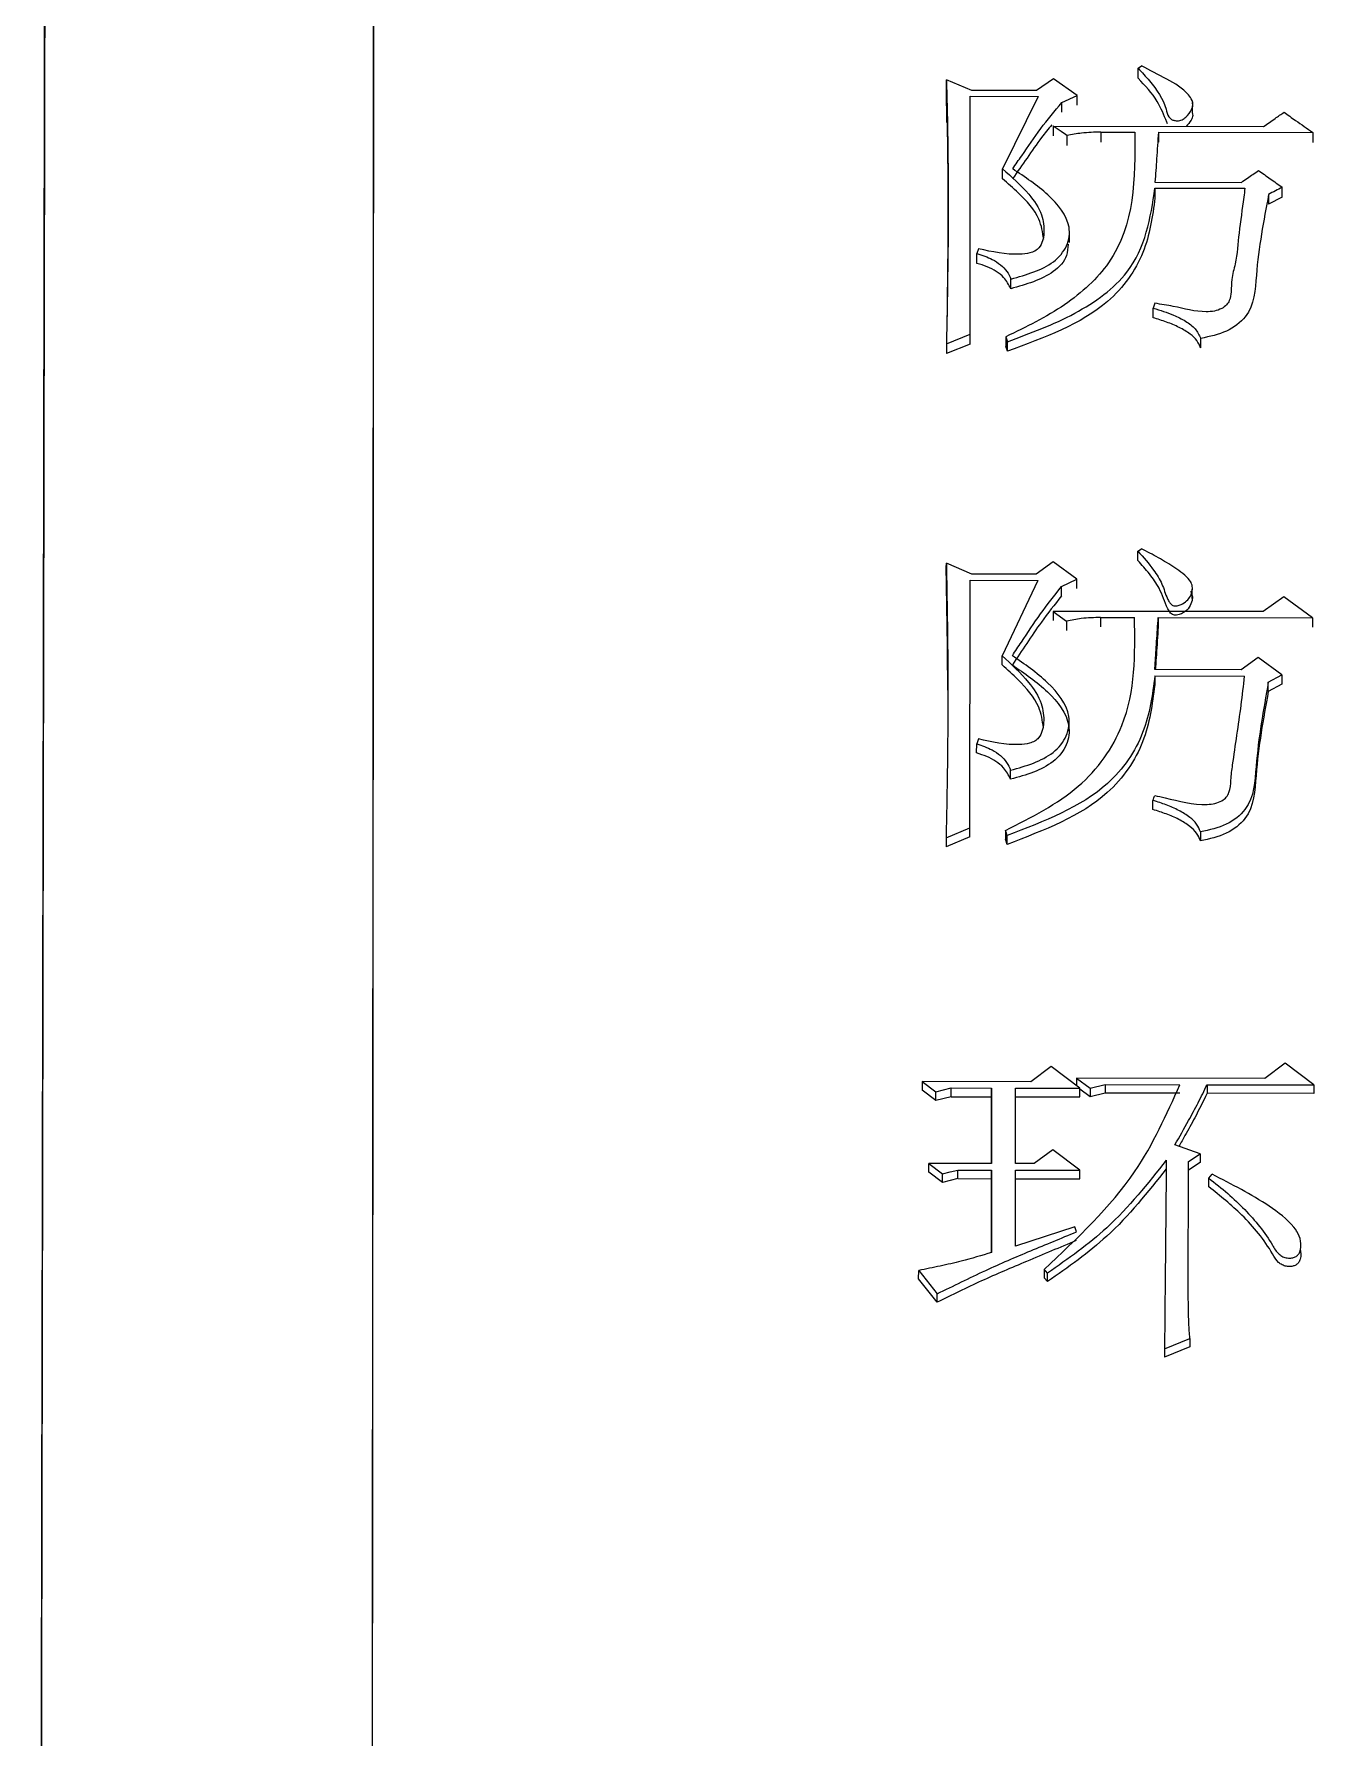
# Model space of a CAD drawing. Header units: millimetres. Extents: x 2462 to 4142, y 835 to 2023.
# Drawn here: x 2883.25 to 2891.42, y 1784.36 to 1795.23 of the extents above; entities that cross this region are included whole.
import ezdxf

# ---------------------------------------------------------------- set-up
doc = ezdxf.new("R2010")
doc.units = ezdxf.units.MM

msp = doc.modelspace()

# ---------------------------------------------------------------- linework, layer by layer
at = {"color": 7, "linetype": 'Continuous', "lineweight": 25}
for p, q in [((2890.298, 1795.014), (2890.319, 1795.029)), ((2889.237, 1794.873), (2889.075, 1794.941)), ((2889.757, 1794.947), (2889.648, 1794.872)), ((2889.908, 1794.841), (2889.757, 1794.947)), ((2889.078, 1794.667), (2889.075, 1794.877)), ((2889.226, 1794.835), (2889.659, 1794.834)), ((2889.226, 1793.316), (2889.226, 1794.835)), ((2889.648, 1794.872), (2889.237, 1794.873)), ((2889.659, 1794.834), (2889.432, 1794.372)), ((2889.811, 1794.796), (2889.908, 1794.841)), ((2889.81, 1794.733), (2889.811, 1794.796)), ((2890.645, 1794.787), (2890.645, 1794.795)), ((2890.645, 1794.731), (2890.645, 1794.775)), ((2889.756, 1794.645), (2891.098, 1794.643)), ((2890.059, 1794.607), (2890.276, 1794.606)), ((2890.059, 1794.607), (2890.059, 1794.543)), ((2890.427, 1794.606), (2891.411, 1794.604)), ((2890.427, 1794.606), (2890.427, 1794.543)), ((2889.843, 1794.584), (2889.843, 1794.521)), ((2889.432, 1794.309), (2889.432, 1794.372)), ((2890.405, 1794.287), (2890.957, 1794.286)), ((2890.405, 1794.249), (2890.979, 1794.248)), ((2890.405, 1794.249), (2890.405, 1794.186)), ((2891.13, 1794.209), (2891.13, 1794.147)), ((2891.216, 1794.192), (2891.13, 1794.147)), ((2891.216, 1794.192), (2891.217, 1794.255)), ((2889.859, 1793.903), (2889.859, 1793.966)), ((2889.28, 1793.861), (2889.269, 1793.831)), ((2889.269, 1793.769), (2889.269, 1793.831)), ((2889.485, 1793.607), (2889.486, 1793.669)), ((2890.405, 1793.514), (2890.394, 1793.483)), ((2889.074, 1793.255), (2889.226, 1793.316)), ((2889.453, 1793.3), (2889.464, 1793.269)), ((2890.697, 1793.229), (2890.697, 1793.29)), ((2889.226, 1793.254), (2889.074, 1793.193)), ((2889.463, 1793.208), (2889.453, 1793.239)), ((2889.463, 1793.208), (2889.464, 1793.269)), ((2890.296, 1791.933), (2890.318, 1791.948)), ((2889.236, 1791.785), (2889.074, 1791.856)), ((2889.647, 1791.785), (2889.236, 1791.785)), ((2889.755, 1791.863), (2889.647, 1791.785)), ((2889.906, 1791.753), (2889.755, 1791.863)), ((2889.224, 1790.167), (2889.225, 1791.746)), ((2889.225, 1791.746), (2889.658, 1791.745)), ((2889.658, 1791.745), (2889.43, 1791.265)), ((2889.809, 1791.706), (2889.906, 1791.753)), ((2889.809, 1791.646), (2889.809, 1791.706)), ((2890.643, 1791.63), (2890.643, 1791.69)), ((2889.755, 1791.548), (2889.841, 1791.485)), ((2891.096, 1791.546), (2889.755, 1791.548)), ((2891.226, 1791.64), (2891.096, 1791.546)), ((2891.41, 1791.506), (2891.226, 1791.64)), ((2889.841, 1791.485), (2889.841, 1791.426)), ((2890.058, 1791.508), (2890.057, 1791.449)), ((2890.058, 1791.508), (2890.274, 1791.508)), ((2890.426, 1791.508), (2890.425, 1791.448)), ((2890.426, 1791.508), (2891.41, 1791.506)), ((2889.43, 1791.206), (2889.43, 1791.265)), ((2891.064, 1791.254), (2890.955, 1791.175)), ((2891.215, 1791.143), (2891.064, 1791.254)), ((2890.404, 1791.136), (2890.403, 1791.078)), ((2890.955, 1791.175), (2890.404, 1791.176)), ((2890.404, 1791.136), (2890.977, 1791.135)), ((2891.128, 1791.095), (2891.215, 1791.143)), ((2891.128, 1791.037), (2891.128, 1791.095)), ((2891.215, 1791.084), (2891.128, 1791.037)), ((2889.857, 1790.783), (2889.857, 1790.842)), ((2889.267, 1790.644), (2889.268, 1790.702)), ((2889.278, 1790.734), (2889.268, 1790.702)), ((2889.484, 1790.476), (2889.484, 1790.534)), ((2889.072, 1790.103), (2889.224, 1790.167)), ((2889.224, 1790.109), (2889.072, 1790.046)), ((2889.462, 1790.061), (2889.451, 1790.093)), ((2889.462, 1790.061), (2889.462, 1790.118)), ((2889.742, 1788.643), (2889.612, 1788.546)), ((2889.926, 1788.504), (2889.742, 1788.643)), ((2891.235, 1788.665), (2891.105, 1788.567)), ((2891.419, 1788.526), (2891.235, 1788.665)), ((2888.92, 1788.547), (2889.007, 1788.481)), ((2889.612, 1788.546), (2888.92, 1788.547)), ((2889.104, 1788.506), (2889.363, 1788.505)), ((2889.104, 1788.45), (2889.104, 1788.506)), ((2889.363, 1788.505), (2889.363, 1788.023)), ((2889.515, 1788.505), (2889.926, 1788.504)), ((2889.515, 1788.023), (2889.515, 1788.505)), ((2889.904, 1788.569), (2889.991, 1788.504)), ((2891.105, 1788.567), (2889.904, 1788.569)), ((2889.904, 1788.569), (2889.904, 1788.521)), ((2889.991, 1788.504), (2890.088, 1788.528)), ((2889.991, 1788.504), (2889.991, 1788.449)), ((2890.088, 1788.528), (2890.564, 1788.527)), ((2890.737, 1788.527), (2891.419, 1788.526)), ((2889.006, 1788.426), (2888.92, 1788.491)), ((2889.006, 1788.426), (2889.007, 1788.481)), ((2889.104, 1788.45), (2889.006, 1788.426)), ((2889.104, 1788.45), (2889.363, 1788.45)), ((2889.363, 1788.023), (2889.363, 1788.45)), ((2889.515, 1788.45), (2889.926, 1788.449)), ((2889.991, 1788.449), (2889.926, 1788.498)), ((2890.088, 1788.473), (2889.991, 1788.449)), ((2890.564, 1788.472), (2890.088, 1788.473)), ((2891.419, 1788.471), (2890.737, 1788.472)), ((2889.753, 1788.112), (2889.634, 1788.023)), ((2889.926, 1787.981), (2889.753, 1788.112)), ((2890.694, 1788.086), (2890.532, 1788.144)), ((2890.618, 1788.037), (2890.694, 1788.086)), ((2888.963, 1788.024), (2889.049, 1787.958)), ((2889.363, 1788.023), (2888.963, 1788.024)), ((2888.963, 1787.969), (2888.963, 1788.024)), ((2889.049, 1787.903), (2888.963, 1787.969)), ((2889.147, 1787.982), (2889.363, 1787.982)), ((2889.147, 1787.928), (2889.147, 1787.982)), ((2889.363, 1787.982), (2889.363, 1787.456)), ((2889.514, 1787.497), (2889.515, 1787.982)), ((2889.634, 1788.023), (2889.515, 1788.023)), ((2889.515, 1787.982), (2889.926, 1787.981)), ((2890.617, 1787.181), (2890.618, 1788.037)), ((2890.693, 1788.031), (2890.618, 1787.982)), ((2889.049, 1787.903), (2889.049, 1787.958)), ((2889.147, 1787.928), (2889.049, 1787.903)), ((2889.147, 1787.928), (2889.363, 1787.927)), ((2889.363, 1787.456), (2889.363, 1787.927)), ((2889.514, 1787.927), (2889.925, 1787.926)), ((2890.748, 1787.876), (2890.748, 1787.93)), ((2889.893, 1787.62), (2889.514, 1787.497)), ((2889.904, 1787.587), (2889.893, 1787.62)), ((2891.307, 1787.59), (2891.307, 1787.596)), ((2888.897, 1787.288), (2888.898, 1787.341)), ((2888.898, 1787.341), (2889.016, 1787.193)), ((2889.698, 1787.348), (2889.698, 1787.294)), ((2889.719, 1787.27), (2889.72, 1787.324)), ((2889.016, 1787.139), (2888.897, 1787.288)), ((2889.719, 1787.27), (2889.698, 1787.294)), ((2889.016, 1787.139), (2889.016, 1787.193)), ((2890.466, 1786.842), (2890.628, 1786.908)), ((2890.628, 1786.908), (2890.628, 1786.855)), ((2890.628, 1786.855), (2890.465, 1786.789))]:
    msp.add_line(p, q, dxfattribs=at)
at = {"color": 7, "linetype": 'Continuous', "lineweight": 25, "flags": 128}
for points in [[(2889.075, 1794.877), (2889.075, 1794.913), (2889.075, 1794.941)], [(2890.297, 1794.951), (2890.297, 1794.973), (2890.297, 1794.994), (2890.298, 1795.014)], [(2889.908, 1794.778), (2889.908, 1794.813), (2889.908, 1794.841)], [(2889.756, 1794.645), (2889.756, 1794.61), (2889.756, 1794.582)], [(2891.411, 1794.604), (2891.411, 1794.569), (2891.411, 1794.541)], [(2890.394, 1793.422), (2890.394, 1793.447), (2890.394, 1793.465), (2890.394, 1793.483)], [(2889.226, 1793.254), (2889.226, 1793.289), (2889.226, 1793.316)], [(2889.453, 1793.3), (2889.453, 1793.275), (2889.453, 1793.257), (2889.453, 1793.239)], [(2889.074, 1793.255), (2889.074, 1793.22), (2889.074, 1793.193)], [(2890.296, 1791.873), (2890.296, 1791.894), (2890.296, 1791.913), (2890.296, 1791.933)], [(2889.073, 1791.797), (2889.073, 1791.83), (2889.074, 1791.856)], [(2889.906, 1791.693), (2889.906, 1791.727), (2889.906, 1791.753)], [(2889.755, 1791.548), (2889.755, 1791.515), (2889.755, 1791.489)], [(2891.41, 1791.506), (2891.41, 1791.473), (2891.41, 1791.447)], [(2891.215, 1791.143), (2891.215, 1791.11), (2891.215, 1791.084)], [(2890.392, 1790.283), (2890.392, 1790.307), (2890.392, 1790.324), (2890.392, 1790.341)], [(2889.224, 1790.109), (2889.224, 1790.142), (2889.224, 1790.167)], [(2889.451, 1790.15), (2889.451, 1790.127), (2889.451, 1790.11), (2889.451, 1790.093)], [(2890.695, 1790.14), (2890.695, 1790.123), (2890.695, 1790.107), (2890.695, 1790.083)], [(2889.072, 1790.103), (2889.072, 1790.071), (2889.072, 1790.046)], [(2888.92, 1788.547), (2888.92, 1788.516), (2888.92, 1788.491)], [(2889.007, 1788.481), (2889.055, 1788.494), (2889.104, 1788.506)], [(2889.363, 1788.45), (2889.363, 1788.481), (2889.363, 1788.505)], [(2889.926, 1788.449), (2889.926, 1788.48), (2889.926, 1788.504)], [(2890.088, 1788.528), (2890.088, 1788.497), (2890.088, 1788.473)], [(2890.737, 1788.527), (2890.737, 1788.496), (2890.737, 1788.472)], [(2891.419, 1788.526), (2891.419, 1788.495), (2891.419, 1788.471)], [(2890.694, 1788.086), (2890.694, 1788.055), (2890.693, 1788.031)], [(2889.049, 1787.958), (2889.098, 1787.97), (2889.147, 1787.982)], [(2889.363, 1787.927), (2889.363, 1787.958), (2889.363, 1787.982)], [(2889.925, 1787.926), (2889.926, 1787.957), (2889.926, 1787.981)], [(2890.748, 1787.93), (2890.759, 1787.943), (2890.769, 1787.955)], [(2889.72, 1787.324), (2889.709, 1787.336), (2889.698, 1787.348)], [(2890.466, 1786.842), (2890.466, 1786.813), (2890.465, 1786.789)]]:
    msp.add_lwpolyline(points, dxfattribs=at)
at = {"color": 7, "linetype": 'Continuous', "lineweight": 25}
for points in [[(2883.375, 1823.604), (2883.375, 1823.524), (2883.374, 1823.363), (2883.371, 1821.716), (2883.366, 1819.065), (2883.359, 1815.347), (2883.35, 1810.645), (2883.34, 1805.02), (2883.328, 1798.558), (2883.314, 1791.351), (2883.299, 1783.508), (2883.284, 1775.141), (2883.267, 1766.384), (2883.256, 1760.342), (2883.25, 1757.321)], [(2883.258, 1761.627), (2883.263, 1764.213), (2883.273, 1769.385), (2883.287, 1776.844), (2883.3, 1783.967), (2883.313, 1790.656), (2883.324, 1796.833), (2883.335, 1802.423), (2883.344, 1807.36), (2883.352, 1811.583), (2883.359, 1815.047), (2883.364, 1817.689), (2883.367, 1819.556), (2883.368, 1820.072), (2883.369, 1820.33)]]:
    msp.add_open_spline(points, degree=3, dxfattribs=at)
for points, knots in [([(2885.394, 1766.916), (2885.395, 1767.407), (2885.398, 1769.861), (2885.404, 1774.209), (2885.41, 1779.816), (2885.414, 1785.213), (2885.419, 1790.967), (2885.422, 1796.918), (2885.422, 1802.844), (2885.421, 1808.114), (2885.418, 1812.64), (2885.412, 1816.394), (2885.405, 1818.984), (2885.398, 1820.677), (2885.391, 1821.757), (2885.383, 1822.484), (2885.377, 1822.635), (2885.374, 1822.711)], [0, 0, 0, 0, 0.015692, 0.078515, 0.141334, 0.20415, 0.266967, 0.352016, 0.437317, 0.522367, 0.607418, 0.69272, 0.77777, 0.83263, 0.887489, 0.943742, 1, 1, 1, 1]), ([(2885.393, 1766.725), (2885.394, 1767.263), (2885.397, 1769.956), (2885.404, 1775.303), (2885.411, 1782.519), (2885.417, 1789.836), (2885.42, 1796.01), (2885.421, 1801.114), (2885.42, 1805.294), (2885.418, 1809.5), (2885.414, 1813.505), (2885.407, 1817.044), (2885.398, 1819.718), (2885.387, 1821.512), (2885.377, 1821.845), (2885.372, 1822.011)], [0, 0, 0, 0, 0.017379, 0.086966, 0.17585, 0.265018, 0.353899, 0.419464, 0.485029, 0.550594, 0.638845, 0.727377, 0.81563, 0.907817, 1, 1, 1, 1]), ([(2890.298, 1795.014), (2890.322, 1794.988), (2890.396, 1794.907), (2890.469, 1794.803), (2890.484, 1794.713), (2890.506, 1794.69), (2890.524, 1794.681), (2890.544, 1794.678), (2890.563, 1794.679), (2890.583, 1794.687), (2890.611, 1794.71), (2890.636, 1794.742), (2890.649, 1794.78), (2890.642, 1794.813), (2890.598, 1794.878), (2890.478, 1794.947), (2890.373, 1795.002), (2890.319, 1795.029)], [0, 0, 0, 0, 0.109652, 0.330684, 0.386401, 0.404635, 0.422869, 0.441529, 0.456387, 0.471248, 0.497614, 0.560435, 0.593187, 0.625963, 0.670925, 0.833231, 1, 1, 1, 1]), ([(2889.075, 1794.941), (2889.08, 1794.715), (2889.088, 1794.324), (2889.084, 1793.761), (2889.078, 1793.423), (2889.074, 1793.255)], [0, 0, 0, 0, 0.405352, 0.702648, 1, 1, 1, 1]), ([(2890.485, 1794.66), (2890.483, 1794.664), (2890.463, 1794.711), (2890.423, 1794.817), (2890.342, 1794.903), (2890.297, 1794.95)], [0, 0, 0, 0, 0.031358, 0.463939, 1, 1, 1, 1]), ([(2889.497, 1794.372), (2889.516, 1794.4), (2889.576, 1794.486), (2889.673, 1794.63), (2889.765, 1794.741), (2889.811, 1794.796)], [0, 0, 0, 0, 0.192941, 0.596107, 1, 1, 1, 1]), ([(2890.643, 1794.731), (2890.644, 1794.725), (2890.649, 1794.709), (2890.634, 1794.677), (2890.615, 1794.656), (2890.603, 1794.643)], [0, 0, 0, 0, 0.183829, 0.512312, 1, 1, 1, 1]), ([(2891.098, 1794.643), (2891.11, 1794.651), (2891.135, 1794.668), (2891.178, 1794.699), (2891.209, 1794.72), (2891.228, 1794.733)], [0, 0, 0, 0, 0.285576, 0.571153, 1, 1, 1, 1]), ([(2891.228, 1794.733), (2891.252, 1794.716), (2891.295, 1794.686), (2891.357, 1794.643), (2891.393, 1794.617), (2891.411, 1794.604)], [0, 0, 0, 0, 0.403162, 0.701581, 1, 1, 1, 1]), ([(2889.079, 1794.667), (2889.079, 1794.666), (2889.079, 1794.662), (2889.082, 1794.456), (2889.085, 1794.169), (2889.083, 1793.816), (2889.08, 1793.61), (2889.079, 1793.494), (2889.078, 1793.438), (2889.078, 1793.429), (2889.078, 1793.426)], [0, 0, 0, 0, 0.0068438, 0.0455426, 0.4704504, 0.7075787, 0.8606179, 0.945996, 0.9783303, 1, 1, 1, 1]), ([(2890.276, 1794.606), (2890.277, 1794.312), (2890.28, 1793.897), (2889.838, 1793.487), (2889.582, 1793.363), (2889.453, 1793.3)], [0, 0, 0, 0, 0.546872, 0.769893, 1, 1, 1, 1]), ([(2889.746, 1794.653), (2889.724, 1794.626), (2889.668, 1794.558), (2889.589, 1794.441), (2889.527, 1794.353), (2889.496, 1794.309)], [0, 0, 0, 0, 0.240113, 0.620036, 1, 1, 1, 1]), ([(2889.843, 1794.584), (2889.831, 1794.593), (2889.81, 1794.607), (2889.781, 1794.628), (2889.765, 1794.639), (2889.756, 1794.645)], [0, 0, 0, 0, 0.42836, 0.714179, 1, 1, 1, 1]), ([(2890.059, 1794.607), (2890.018, 1794.606), (2889.945, 1794.604), (2889.874, 1794.59), (2889.843, 1794.584)], [0, 0, 0, 0, 0.561072, 1, 1, 1, 1]), ([(2890.427, 1794.606), (2890.423, 1794.549), (2890.418, 1794.468), (2890.41, 1794.362), (2890.407, 1794.312), (2890.405, 1794.287)], [0, 0, 0, 0, 0.5322533, 0.7661263, 1, 1, 1, 1]), ([(2889.432, 1794.372), (2889.491, 1794.32), (2889.591, 1794.232), (2889.688, 1794.09), (2889.701, 1793.984), (2889.69, 1793.913), (2889.672, 1793.873), (2889.64, 1793.846), (2889.598, 1793.831), (2889.475, 1793.819), (2889.367, 1793.843), (2889.28, 1793.861)], [0, 0, 0, 0, 0.236472, 0.400892, 0.534168, 0.588802, 0.643894, 0.675813, 0.707612, 0.766357, 1, 1, 1, 1]), ([(2889.695, 1793.924), (2889.688, 1793.967), (2889.672, 1794.076), (2889.556, 1794.201), (2889.466, 1794.279), (2889.432, 1794.309)], [0, 0, 0, 0, 0.288159, 0.727905, 1, 1, 1, 1]), ([(2889.486, 1793.669), (2889.585, 1793.697), (2889.735, 1793.738), (2889.852, 1793.877), (2889.873, 1794.04), (2889.728, 1794.219), (2889.575, 1794.32), (2889.497, 1794.372)], [0, 0, 0, 0, 0.250217, 0.37779, 0.502112, 0.745933, 1, 1, 1, 1]), ([(2890.957, 1794.286), (2890.969, 1794.295), (2890.994, 1794.312), (2891.03, 1794.337), (2891.053, 1794.353), (2891.065, 1794.362)], [0, 0, 0, 0, 0.342691, 0.671345, 1, 1, 1, 1]), ([(2891.065, 1794.362), (2891.09, 1794.344), (2891.141, 1794.308), (2891.191, 1794.273), (2891.217, 1794.255)], [0, 0, 0, 0, 0.4999997, 1, 1, 1, 1]), ([(2890.405, 1794.186), (2890.389, 1794.069), (2890.357, 1793.832), (2890.077, 1793.433), (2889.699, 1793.294), (2889.463, 1793.208)], [0, 0, 0, 0, 0.271428, 0.546253, 1, 1, 1, 1]), ([(2889.464, 1793.269), (2889.61, 1793.323), (2889.899, 1793.43), (2890.327, 1793.742), (2890.376, 1794.058), (2890.405, 1794.249)], [0, 0, 0, 0, 0.291804, 0.574112, 1, 1, 1, 1]), ([(2890.979, 1794.248), (2890.976, 1794.229), (2890.965, 1794.134), (2890.939, 1793.973), (2890.928, 1793.797), (2890.892, 1793.674), (2890.892, 1793.595), (2890.885, 1793.539), (2890.863, 1793.502), (2890.829, 1793.478), (2890.784, 1793.462), (2890.677, 1793.455), (2890.553, 1793.491), (2890.444, 1793.508), (2890.405, 1793.514)], [0, 0, 0, 0, 0.051169, 0.255803, 0.43142, 0.519239, 0.589373, 0.63947, 0.668027, 0.69672, 0.732236, 0.768408, 0.917453, 1, 1, 1, 1]), ([(2891.13, 1794.209), (2891.098, 1794.041), (2891.05, 1793.785), (2891.039, 1793.458), (2890.865, 1793.325), (2890.754, 1793.302), (2890.697, 1793.29)], [0, 0, 0, 0, 0.492344, 0.747305, 0.87043, 1, 1, 1, 1]), ([(2891.217, 1794.255), (2891.202, 1794.247), (2891.173, 1794.232), (2891.144, 1794.217), (2891.13, 1794.209)], [0, 0, 0, 0, 0.5, 1, 1, 1, 1]), ([(2889.269, 1793.831), (2889.303, 1793.82), (2889.358, 1793.803), (2889.421, 1793.761), (2889.463, 1793.719), (2889.478, 1793.686), (2889.486, 1793.669)], [0, 0, 0, 0, 0.34974, 0.571287, 0.787704, 1, 1, 1, 1]), ([(2889.85, 1793.891), (2889.849, 1793.867), (2889.847, 1793.801), (2889.73, 1793.676), (2889.583, 1793.635), (2889.485, 1793.607)], [0, 0, 0, 0, 0.167662, 0.448607, 1, 1, 1, 1]), ([(2889.485, 1793.607), (2889.472, 1793.632), (2889.451, 1793.674), (2889.393, 1793.719), (2889.335, 1793.749), (2889.291, 1793.762), (2889.269, 1793.769)], [0, 0, 0, 0, 0.328646, 0.547888, 0.772054, 1, 1, 1, 1]), ([(2890.394, 1793.483), (2890.438, 1793.47), (2890.51, 1793.447), (2890.6, 1793.402), (2890.666, 1793.355), (2890.687, 1793.311), (2890.697, 1793.29)], [0, 0, 0, 0, 0.349071, 0.571765, 0.789358, 1, 1, 1, 1]), ([(2890.697, 1793.229), (2890.69, 1793.245), (2890.675, 1793.278), (2890.626, 1793.323), (2890.56, 1793.362), (2890.479, 1793.395), (2890.422, 1793.413), (2890.394, 1793.422)], [0, 0, 0, 0, 0.162317, 0.328828, 0.549463, 0.773777, 1, 1, 1, 1]), ([(2890.296, 1791.933), (2890.331, 1791.893), (2890.389, 1791.826), (2890.454, 1791.724), (2890.473, 1791.651), (2890.495, 1791.608), (2890.507, 1791.593), (2890.519, 1791.585), (2890.533, 1791.582), (2890.551, 1791.583), (2890.578, 1791.593), (2890.609, 1791.613), (2890.633, 1791.645), (2890.644, 1791.68), (2890.644, 1791.716), (2890.613, 1791.771), (2890.533, 1791.826), (2890.428, 1791.891), (2890.354, 1791.929), (2890.318, 1791.948)], [0, 0, 0, 0, 0.15641, 0.260865, 0.365458, 0.392664, 0.410239, 0.421339, 0.432549, 0.445637, 0.467958, 0.506677, 0.54584, 0.586946, 0.621915, 0.6571, 0.775358, 0.887356, 1, 1, 1, 1]), ([(2889.074, 1791.856), (2889.078, 1791.621), (2889.086, 1791.214), (2889.082, 1790.629), (2889.076, 1790.278), (2889.072, 1790.103)], [0, 0, 0, 0, 0.405352, 0.702648, 1, 1, 1, 1]), ([(2889.083, 1791.046), (2889.083, 1791.066), (2889.082, 1791.317), (2889.078, 1791.567), (2889.073, 1791.797)], [0, 0, 0, 0, 0.078699, 1, 1, 1, 1]), ([(2890.632, 1791.677), (2890.636, 1791.667), (2890.645, 1791.648), (2890.642, 1791.612), (2890.627, 1791.573), (2890.594, 1791.543), (2890.564, 1791.528), (2890.544, 1791.523), (2890.529, 1791.523), (2890.515, 1791.528), (2890.499, 1791.541), (2890.468, 1791.598), (2890.443, 1791.687), (2890.371, 1791.788), (2890.321, 1791.845), (2890.296, 1791.873)], [0, 0, 0, 0, 0.0507452, 0.1012456, 0.1763983, 0.2501667, 0.2935427, 0.3164987, 0.3343673, 0.3524154, 0.3738434, 0.4268643, 0.655773, 0.8267787, 1, 1, 1, 1]), ([(2889.495, 1791.265), (2889.514, 1791.294), (2889.574, 1791.383), (2889.672, 1791.533), (2889.763, 1791.648), (2889.809, 1791.706)], [0, 0, 0, 0, 0.192941, 0.596107, 1, 1, 1, 1]), ([(2889.809, 1791.646), (2889.765, 1791.591), (2889.686, 1791.493), (2889.587, 1791.343), (2889.525, 1791.252), (2889.495, 1791.206)], [0, 0, 0, 0, 0.386717, 0.693342, 1, 1, 1, 1]), ([(2889.451, 1790.15), (2889.617, 1790.234), (2889.942, 1790.397), (2890.284, 1790.889), (2890.278, 1791.274), (2890.274, 1791.508)], [0, 0, 0, 0, 0.291092, 0.569283, 1, 1, 1, 1]), ([(2890.058, 1791.508), (2890.017, 1791.508), (2889.943, 1791.506), (2889.872, 1791.492), (2889.841, 1791.485)], [0, 0, 0, 0, 0.561072, 1, 1, 1, 1]), ([(2890.404, 1791.176), (2890.406, 1791.206), (2890.41, 1791.265), (2890.417, 1791.376), (2890.422, 1791.457), (2890.426, 1791.508)], [0, 0, 0, 0, 0.268788, 0.537575, 1, 1, 1, 1]), ([(2890.425, 1791.448), (2890.421, 1791.39), (2890.416, 1791.305), (2890.41, 1791.214), (2890.408, 1791.182), (2890.407, 1791.176)], [0, 0, 0, 0, 0.647808, 0.931667, 1, 1, 1, 1]), ([(2889.43, 1791.265), (2889.489, 1791.21), (2889.59, 1791.118), (2889.686, 1790.971), (2889.699, 1790.861), (2889.688, 1790.787), (2889.67, 1790.745), (2889.639, 1790.718), (2889.596, 1790.702), (2889.473, 1790.689), (2889.365, 1790.714), (2889.278, 1790.734)], [0, 0, 0, 0, 0.237032, 0.40138, 0.534635, 0.589033, 0.643886, 0.675792, 0.707579, 0.7663, 1, 1, 1, 1]), ([(2889.484, 1790.534), (2889.583, 1790.562), (2889.733, 1790.605), (2889.851, 1790.75), (2889.871, 1790.92), (2889.727, 1791.105), (2889.573, 1791.211), (2889.495, 1791.265)], [0, 0, 0, 0, 0.25015, 0.377758, 0.502112, 0.745934, 1, 1, 1, 1]), ([(2889.693, 1790.805), (2889.687, 1790.85), (2889.67, 1790.964), (2889.554, 1791.093), (2889.464, 1791.175), (2889.43, 1791.206)], [0, 0, 0, 0, 0.288866, 0.72935, 1, 1, 1, 1]), ([(2890.404, 1791.136), (2890.388, 1791.014), (2890.356, 1790.768), (2890.076, 1790.352), (2889.697, 1790.208), (2889.462, 1790.118)], [0, 0, 0, 0, 0.271558, 0.546439, 1, 1, 1, 1]), ([(2889.495, 1791.206), (2889.573, 1791.152), (2889.726, 1791.047), (2889.871, 1790.861), (2889.85, 1790.692), (2889.733, 1790.547), (2889.583, 1790.504), (2889.484, 1790.476)], [0, 0, 0, 0, 0.254102, 0.497855, 0.622143, 0.74973, 1, 1, 1, 1]), ([(2890.403, 1790.373), (2890.425, 1790.368), (2890.535, 1790.343), (2890.663, 1790.308), (2890.788, 1790.32), (2890.83, 1790.336), (2890.862, 1790.361), (2890.887, 1790.406), (2890.888, 1790.477), (2890.913, 1790.663), (2890.948, 1790.884), (2890.97, 1791.073), (2890.977, 1791.135)], [0, 0, 0, 0, 0.04768, 0.236985, 0.271467, 0.306071, 0.333276, 0.36051, 0.429461, 0.511559, 0.840013, 1, 1, 1, 1]), ([(2890.403, 1791.078), (2890.388, 1790.956), (2890.356, 1790.71), (2890.075, 1790.294), (2889.697, 1790.151), (2889.462, 1790.061)], [0, 0, 0, 0, 0.271428, 0.546253, 1, 1, 1, 1]), ([(2891.128, 1791.095), (2891.097, 1790.92), (2891.048, 1790.654), (2891.038, 1790.315), (2890.863, 1790.177), (2890.752, 1790.153), (2890.695, 1790.14)], [0, 0, 0, 0, 0.492341, 0.747362, 0.87046, 1, 1, 1, 1]), ([(2891.128, 1791.037), (2891.096, 1790.862), (2891.048, 1790.596), (2891.037, 1790.257), (2890.863, 1790.119), (2890.752, 1790.095), (2890.695, 1790.083)], [0, 0, 0, 0, 0.4922239, 0.7471943, 0.8703438, 1, 1, 1, 1]), ([(2889.268, 1790.702), (2889.301, 1790.691), (2889.357, 1790.672), (2889.42, 1790.629), (2889.461, 1790.585), (2889.476, 1790.551), (2889.484, 1790.534)], [0, 0, 0, 0, 0.34974, 0.571287, 0.787704, 1, 1, 1, 1]), ([(2889.484, 1790.476), (2889.471, 1790.502), (2889.449, 1790.545), (2889.391, 1790.592), (2889.333, 1790.623), (2889.289, 1790.637), (2889.267, 1790.644)], [0, 0, 0, 0, 0.328646, 0.547888, 0.772054, 1, 1, 1, 1]), ([(2890.392, 1790.341), (2890.394, 1790.346), (2890.398, 1790.357), (2890.401, 1790.367), (2890.403, 1790.373)], [0, 0, 0, 0, 0.499988, 1, 1, 1, 1]), ([(2890.695, 1790.14), (2890.688, 1790.157), (2890.674, 1790.192), (2890.624, 1790.239), (2890.558, 1790.279), (2890.477, 1790.314), (2890.421, 1790.332), (2890.392, 1790.341)], [0, 0, 0, 0, 0.162413, 0.328967, 0.549593, 0.773853, 1, 1, 1, 1]), ([(2890.695, 1790.083), (2890.688, 1790.1), (2890.673, 1790.134), (2890.624, 1790.181), (2890.558, 1790.222), (2890.477, 1790.256), (2890.421, 1790.274), (2890.392, 1790.283)], [0, 0, 0, 0, 0.162317, 0.328828, 0.549463, 0.773777, 1, 1, 1, 1]), ([(2889.462, 1790.118), (2889.46, 1790.124), (2889.457, 1790.134), (2889.453, 1790.145), (2889.451, 1790.15)], [0, 0, 0, 0, 0.499936, 1, 1, 1, 1]), ([(2889.698, 1787.348), (2889.91, 1787.547), (2890.284, 1787.899), (2890.479, 1788.337), (2890.564, 1788.527)], [0, 0, 0, 0, 0.564597, 1, 1, 1, 1]), ([(2890.532, 1788.144), (2890.561, 1788.195), (2890.613, 1788.284), (2890.681, 1788.412), (2890.719, 1788.489), (2890.737, 1788.527)], [0, 0, 0, 0, 0.405671, 0.702716, 1, 1, 1, 1]), ([(2890.737, 1788.472), (2890.712, 1788.42), (2890.667, 1788.329), (2890.605, 1788.217), (2890.571, 1788.157), (2890.558, 1788.134)], [0, 0, 0, 0, 0.457206, 0.79705, 1, 1, 1, 1]), ([(2890.477, 1787.991), (2890.359, 1787.841), (2890.146, 1787.571), (2889.851, 1787.362), (2889.719, 1787.27)], [0, 0, 0, 0, 0.5553881, 1, 1, 1, 1]), ([(2890.477, 1788.046), (2890.359, 1787.896), (2890.146, 1787.625), (2889.851, 1787.416), (2889.72, 1787.324)], [0, 0, 0, 0, 0.555449, 1, 1, 1, 1]), ([(2890.477, 1788.046), (2890.476, 1787.925), (2890.474, 1787.683), (2890.47, 1787.282), (2890.467, 1787.001), (2890.466, 1786.842)], [0, 0, 0, 0, 0.302887, 0.605774, 1, 1, 1, 1]), ([(2890.748, 1787.93), (2890.789, 1787.898), (2890.909, 1787.804), (2891.048, 1787.661), (2891.144, 1787.524), (2891.182, 1787.453), (2891.22, 1787.428), (2891.248, 1787.42), (2891.276, 1787.42), (2891.301, 1787.427), (2891.319, 1787.441), (2891.332, 1787.464), (2891.339, 1787.506), (2891.33, 1787.562), (2891.268, 1787.655), (2891.137, 1787.754), (2890.957, 1787.859), (2890.832, 1787.923), (2890.769, 1787.955)], [0, 0, 0, 0, 0.09565, 0.280799, 0.373249, 0.419668, 0.436467, 0.453304, 0.47047, 0.483393, 0.49639, 0.510846, 0.535906, 0.579813, 0.622973, 0.75077, 0.875029, 1, 1, 1, 1]), ([(2891.331, 1787.473), (2891.333, 1787.464), (2891.338, 1787.444), (2891.333, 1787.416), (2891.323, 1787.393), (2891.308, 1787.378), (2891.289, 1787.369), (2891.267, 1787.365), (2891.242, 1787.367), (2891.215, 1787.376), (2891.181, 1787.401), (2891.116, 1787.52), (2890.979, 1787.691), (2890.821, 1787.817), (2890.748, 1787.876)], [0, 0, 0, 0, 0.034598, 0.071466, 0.101579, 0.122561, 0.143554, 0.16531, 0.191309, 0.221344, 0.251961, 0.328721, 0.691135, 1, 1, 1, 1]), ([(2889.016, 1787.193), (2889.119, 1787.243), (2889.314, 1787.34), (2889.612, 1787.468), (2889.806, 1787.547), (2889.904, 1787.587)], [0, 0, 0, 0, 0.354088, 0.676937, 1, 1, 1, 1]), ([(2889.903, 1787.533), (2889.798, 1787.488), (2889.595, 1787.403), (2889.296, 1787.277), (2889.109, 1787.185), (2889.016, 1787.139)], [0, 0, 0, 0, 0.35418, 0.676871, 1, 1, 1, 1]), ([(2889.363, 1787.456), (2889.299, 1787.437), (2889.19, 1787.404), (2889.034, 1787.369), (2888.943, 1787.351), (2888.898, 1787.341)], [0, 0, 0, 0, 0.420752, 0.710172, 1, 1, 1, 1]), ([(2890.628, 1786.908), (2890.625, 1786.94), (2890.62, 1787.002), (2890.618, 1787.093), (2890.618, 1787.152), (2890.617, 1787.181)], [0, 0, 0, 0, 0.352316, 0.676098, 1, 1, 1, 1])]:
    msp.add_open_spline(points, degree=3, knots=knots, dxfattribs=at)

doc.saveas('drawing.dxf')
